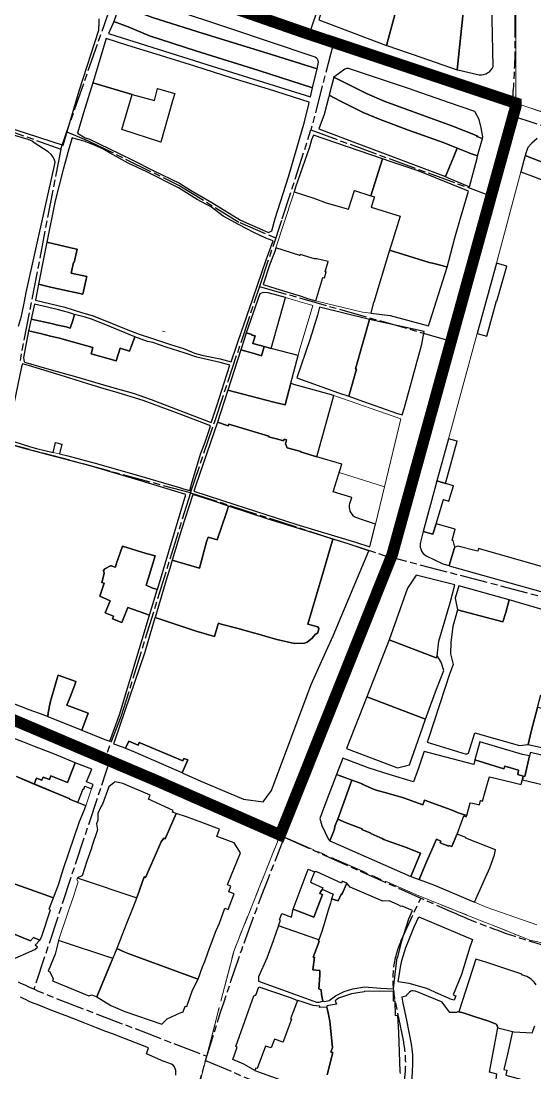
# Model space of a CAD drawing. Header units: millimetres. Extents: x 125232 to 134072, y 142885 to 152835.
# Drawn here: x 129160 to 129604, y 144537 to 145446 of the extents above; entities that cross this region are included whole.
import ezdxf

# ---------------------------------------------------------------- set-up
doc = ezdxf.new("R2010")
doc.units = ezdxf.units.MM
doc.linetypes.add('ACAD_ISO08W100', pattern=[36, 24, -3, 6, -3])
doc.linetypes.add('CENTER', pattern=[50.8, 31.75, -6.35, 6.35, -6.35])
for name, color, linetype in [('commerce', 10, 'Continuous'), ('commerce & office', 242, 'Continuous'), ('commerce and residence', 32, 'Continuous'), ('culture', 21, 'Continuous'), ('green & plaza', 80, 'Continuous'), ('industry', 35, 'Continuous'), ('research & university', 30, 'Continuous'), ('reserve', 253, 'Continuous'), ('residence', 2, 'Continuous'), ('residence-bad', 41, 'Continuous'), ('water', 4, 'Continuous'), ('welfare', 11, 'Continuous'), ('老城北中心线', 7, 'ACAD_ISO08W100')]:
    doc.layers.add(name, color=color, linetype=linetype)
for name, color, linetype, lineweight in [('government', 221, 'Continuous', 0), ('municipal utilities', 151, 'Continuous', 0), ('school', 31, 'Continuous', 0), ('super block', 6, 'CENTER', 0)]:
    doc.layers.add(name, color=color, linetype=linetype, lineweight=lineweight)

msp = doc.modelspace()

# ---------------------------------------------------------------- linework, layer by layer
at = {"layer": 'commerce'}
for points in [[(129553.66, 145327.67), (129554.21, 145329.7), (129548.94, 145331.59), (129536.56, 145336.45), (129533.52, 145329.17), (129526.28, 145311.81), (129528.81, 145310.86), (129547.26, 145303.07)], [(129579.54, 145234.59), (129570.52, 145237.17), (129553.72, 145176.41), (129562.18, 145174.07), (129570.42, 145204.48), (129570.91, 145204.34)], [(129536.53, 145083.12), (129529.14, 145085.18), (129519.06, 145048.99), (129526.33, 145046.77)], [(129533.47, 145044.6), (129519.06, 145048.99), (129517.19, 145042.27), (129507.15, 145005.28), (129515.45, 145002.75), (129518.23, 145011.87), (129524.67, 145032.72), (129529.38, 145031.27)], [(129337.05, 145020.82), (129339.05, 145027.08), (129324.49, 145031.92), (129308.08, 145037.1), (129297.95, 145006.07), (129290.32, 144980.52), (129313.9, 144973.65), (129319.89, 144996.21), (129321.22, 145000.38), (129329.12, 144997.86)], [(129410.33, 144873.06), (129421.74, 144898.68), (129429.26, 144915.19), (129460.25, 144988.53), (129444.98, 144993.59), (129436.05, 144996.44), (129429.01, 144998.61), (129420.51, 144969.03), (129414.89, 144950.45), (129407.56, 144925.25), (129416.14, 144922.78), (129417.07, 144921.32), (129416.01, 144917.56), (129413.86, 144916.15), (129411.26, 144912.9), (129407.03, 144909.7), (129404.68, 144908.67), (129395.94, 144908.46), (129380.74, 144911.99), (129370.65, 144914.73), (129364.92, 144916.45), (129360.51, 144917.64), (129346.03, 144921.58), (129332.58, 144925.25), (129330.22, 144926.01), (129330.08, 144925.51), (129326.71, 144914.46), (129311.13, 144919.21), (129275.44, 144930.86), (129275.34, 144930.52), (129266.72, 144901.06), (129240.52, 144824.12), (129239.61, 144821.7), (129246.95, 144819.21), (129250.07, 144817.93), (129252.69, 144824.05), (129260.89, 144820.54), (129261.85, 144822.78), (129299.5, 144807), (129300.39, 144809.2), (129303.73, 144807.85), (129298.94, 144796.73), (129314.98, 144789.45), (129351.86, 144774.01), (129368.82, 144771.59), (129376.15, 144781.3)], [(129261.85, 144822.78), (129260.89, 144820.54), (129252.69, 144824.05), (129250.07, 144817.93), (129258.24, 144814.56), (129298.64, 144796.87), (129298.94, 144796.73), (129303.73, 144807.85), (129300.39, 144809.2), (129299.5, 144807)], [(129646.62, 144803.06), (129599.82, 144814.27), (129599.11, 144811.23), (129599.11, 144811.23), (129594.93, 144793.39), (129593.61, 144793.7), (129592.86, 144790.6), (129641.21, 144779.13)], [(129221.96, 144786.54), (129216.34, 144788.77), (129220.76, 144799.88), (129207.98, 144804.84), (129206.42, 144805.46), (129199.74, 144788.29), (129185.35, 144793.99), (129184.13, 144790.93), (129178.85, 144793.03), (129177.74, 144790.29), (129173.13, 144792.16), (129171.07, 144787), (129201.75, 144774.19), (129201.59, 144773.81), (129208.65, 144770.95), (129213.38, 144782.91), (129213.92, 144782.69), (129214.88, 144785.09), (129220.66, 144782.79)], [(129349.16, 144727.66), (129343.82, 144736.06), (129330.55, 144740.98), (129328.82, 144741.62), (129331.13, 144748.02), (129313.57, 144754.62), (129310.42, 144755.73), (129302.65, 144758.64), (129293.66, 144761.42), (129288.02, 144748.33), (129284.28, 144739.77), (129283.09, 144740.31), (129280.68, 144737.17), (129274.62, 144723.27), (129267.2, 144706.23), (129266.14, 144706.69), (129260.25, 144690.49), (129255.7, 144678.6), (129250.92, 144666.5), (129246.86, 144656.23), (129242.34, 144644.92), (129249.43, 144641.85), (129252.29, 144640.47), (129299.18, 144623.36), (129312.72, 144618.39), (129316.57, 144629.18), (129318.46, 144633.6), (129321.16, 144641.02), (129324.33, 144649.71), (129328.23, 144660.37), (129331.14, 144666.92), (129335.74, 144679.73), (129338.76, 144678.59), (129343.84, 144692.23), (129339.27, 144693.94), (129341.08, 144698.87), (129338.12, 144699.95), (129338.41, 144700.72)], [(129412.68, 144672.08), (129394.66, 144678.88), (129407.74, 144713.39), (129413.17, 144711.25), (129409.79, 144702.45), (129410.87, 144701.7), (129420.41, 144697.37), (129419.91, 144696.27), (129419.46, 144695.28), (129418.29, 144693.88), (129417.75, 144692.48), (129420.14, 144691.57)], [(129382.05, 144664.58), (129383.85, 144669.33), (129382.89, 144669.63), (129384.87, 144675.17), (129393.44, 144672.02), (129394.66, 144678.88), (129412.68, 144672.08), (129420.14, 144691.57), (129417.75, 144692.48), (129418.29, 144693.88), (129419.46, 144695.28), (129419.91, 144696.27), (129429.41, 144691.97), (129427.87, 144687.82), (129427.52, 144686.33), (129426.98, 144683.99), (129425.14, 144678.03), (129421.84, 144666.99), (129419.48, 144659.63), (129416.96, 144652.35), (129414.46, 144653.23)], [(129531.51, 144600.74), (129520.31, 144605.77), (129510.43, 144610.23), (129495.12, 144614.56), (129485.57, 144616.06), (129487.03, 144625.16), (129487.57, 144628.71), (129488.77, 144634.46), (129492.02, 144645.81), (129493.52, 144649.09), (129499.37, 144663.66), (129503.32, 144672.4), (129549.61, 144652.63), (129547.58, 144646.05), (129540.28, 144622.54), (129533.16, 144604.82), (129535.34, 144603.99), (129533.86, 144600.36)], [(129364.97, 144620.36), (129364.78, 144616.6), (129395.84, 144605.34), (129414.91, 144598.63), (129417.32, 144598.64), (129420.3, 144599.52), (129419.27, 144605.29), (129419.11, 144609.29), (129417.04, 144610.01), (129417.92, 144621.74), (129417.97, 144626.02), (129411.89, 144626.52), (129413.16, 144637.28), (129412.14, 144637.4), (129417.28, 144650.96), (129416.57, 144651.14), (129416.96, 144652.35), (129382.05, 144664.58), (129380.14, 144658.89), (129377.46, 144651.54), (129371.97, 144636.55)]]:
    msp.add_lwpolyline(points, close=True, dxfattribs=at)
msp.add_lwpolyline([(129534.85, 145007.22), (129518.23, 145011.87), (129515.45, 145002.75), (129507.15, 145005.28), (129507.11, 145005.13), (129504.63, 144994.78, 0.311805), (129509.69, 144984.3), (129524.25, 144977.28), (129529.68, 144975.68), (129533.79, 144990.16), (129534.6, 144991.52), (129533.14, 144997.31), (129532.15, 144997.61)], format="xyb", close=True, dxfattribs=at)
msp.add_lwpolyline([(129155.7, 144793.41), (129171.07, 144787), (129173.13, 144792.16), (129177.74, 144790.29), (129178.85, 144793.03), (129184.13, 144790.93), (129185.35, 144793.99), (129199.74, 144788.29), (129206.42, 144805.46), (129195.54, 144809.82), (129187.02, 144813.25), (129171.28, 144819.56), (129161.17, 144823.5), (129152.99, 144826.55)], dxfattribs=at)
at = {"layer": 'commerce & office'}
for points in [[(129460.8, 145188.46), (129417.55, 145199.14), (129415.8, 145192.05), (129409.38, 145171.57), (129405.36, 145159.82), (129398.05, 145137.86), (129433.94, 145125.13), (129442.89, 145122.04), (129449.58, 145145.52), (129448.8, 145145.74)], [(129505.99, 145167.13), (129508.04, 145177.86), (129460.8, 145188.46), (129448.8, 145145.74), (129449.58, 145145.52), (129442.89, 145122.04), (129443.01, 145121.99), (129451.64, 145118.99), (129484.19, 145107.58), (129489.06, 145106.13), (129490.95, 145112.35)], [(129530.51, 144943.54), (129534.38, 144959.25), (129501.2, 144967.43), (129493.51, 144956.37), (129477.64, 144911.54), (129518.48, 144895.97), (129519.21, 144897.81), (129520.52, 144910.52)], [(129581.5, 144946.03), (129581.45, 144946.05), (129537.95, 144958.37), (129534.9, 144947.6), (129536.76, 144937.64), (129576.1, 144927.13), (129578.47, 144935.3)], [(129524.87, 144885.11), (129522.55, 144892.29), (129519.21, 144897.81), (129518.48, 144895.97), (129477.63, 144911.55), (129458.39, 144862.33), (129509.28, 144842.92), (129518.77, 144869.1)], [(129509.28, 144842.92), (129458.39, 144862.33), (129440.98, 144817.82), (129484.88, 144800.88), (129495.46, 144803.63), (129504.52, 144829.76)], [(129237.03, 144631.67), (129238.91, 144636.37), (129192.85, 144651.42), (129192.12, 144651.61), (129189.11, 144640.11), (129183.09, 144625.45), (129184.55, 144624.78), (129187.33, 144618.63), (129186.78, 144616.98), (129218.34, 144604.03), (129220.82, 144604.78), (129225.22, 144603.12)], [(129252.29, 144640.47), (129249.43, 144641.85), (129242.34, 144644.92), (129237.03, 144631.67), (129225.22, 144603.12), (129237.17, 144595.55), (129249.46, 144590.56), (129281.32, 144579.65), (129285.97, 144584.15), (129297.27, 144589.23), (129299.74, 144590.26), (129301.44, 144595.15), (129302.86, 144594.66), (129307.94, 144608.85), (129312.72, 144618.39), (129299.18, 144623.36)]]:
    msp.add_lwpolyline(points, close=True, dxfattribs=at)
for points in [[(129149.27, 144634.25), (129171.51, 144643.97), (129173.79, 144646.06), (129172.01, 144647.64), (129175.89, 144652.01), (129170.46, 144654.28), (129167.86, 144651.4), (129138.62, 144663.36)], [(129604.82, 144613.51), (129603.46, 144615.38), (129601.93, 144617.05), (129600.41, 144618.38), (129598.27, 144619.85), (129596.6, 144620.72), (129592.31, 144622.15), (129592.47, 144622.65), (129561.18, 144633.04), (129552.52, 144635.79), (129537.91, 144590.05), (129541.78, 144589.39), (129551.11, 144586.06), (129563.78, 144582.14), (129570.1, 144579.63), (129570.82, 144579.05), (129571.75, 144576.31), (129585.57, 144572.97), (129601.37, 144572.15), (129603.75, 144578.08)]]:
    msp.add_lwpolyline(points, dxfattribs=at)
at = {"layer": 'commerce and residence'}
for points in [[(129487.35, 145468.97), (129490.53, 145478.43), (129487.91, 145479.44), (129493.6, 145501.72), (129493.65, 145501.91), (129443.62, 145518.16), (129443.35, 145517.37), (129434.4, 145506.08), (129416.92, 145447.2), (129475.45, 145425.23)], [(129527.99, 145233.65), (129523.98, 145234.72), (129521.99, 145235.43), (129515.27, 145237.1), (129512.28, 145237.74), (129490.02, 145244.59), (129478.18, 145248.23), (129464.62, 145203.24), (129464.07, 145203.37), (129461.79, 145193.9), (129478.59, 145191.73), (129511.66, 145182.84), (129513.16, 145187.08)], [(129361.85, 145174.14), (129359.06, 145174.87), (129359.19, 145175.44), (129354.22, 145176.8), (129352.81, 145171.83), (129349.7, 145162.27), (129361.06, 145158.9), (129367.54, 145157.02), (129369.79, 145164.91), (129360.06, 145167.55)], [(129399.03, 145157.24), (129375.75, 145163.35), (129369.79, 145164.91), (129367.54, 145157.02), (129361.06, 145158.9), (129349.7, 145162.27), (129338.3, 145127.18), (129378.04, 145117.05), (129387.92, 145114.54), (129392.67, 145133.24)], [(129568.86, 144725.8), (129569.54, 144730.04), (129543.91, 144740.3), (129544.1, 144740.76), (129536.44, 144743.64), (129536.36, 144743.4), (129531.82, 144732.91), (129529.43, 144733.94), (129529.17, 144733.33), (129524.63, 144735.09), (129521.92, 144736.23), (129522.53, 144737.68), (129518.72, 144739.4), (129514.57, 144730.15), (129509.94, 144719.7), (129503.68, 144704.49), (129516.88, 144699.51), (129551.44, 144684.92), (129552.57, 144687.59), (129564.78, 144714.62)], [(129409.79, 144702.45), (129410.87, 144701.7), (129420.41, 144697.37), (129419.91, 144696.27), (129429.41, 144691.97), (129427.87, 144687.82), (129433.61, 144686.11), (129436.31, 144691.74), (129436.71, 144691.55), (129441.22, 144701.22), (129437.26, 144703.1), (129436.49, 144701.48), (129415.16, 144711.16), (129413.17, 144711.25)], [(129571.75, 144576.31), (129584.3, 144573.28), (129579.87, 144553.5), (129576.8, 144540.26), (129579.46, 144539.7), (129578.5, 144535.53), (129592.41, 144531.85), (129580.46, 144482.85), (129576.77, 144483.71), (129567.09, 144487), (129569.98, 144499.8), (129564.27, 144501.07), (129568.56, 144519.43), (129570.9, 144536.25), (129564.5, 144538.01), (129564.34, 144538.19), (129571.39, 144574.83), (129571.75, 144576.31)]]:
    msp.add_lwpolyline(points, close=True, dxfattribs=at)
at = {"layer": 'culture'}
msp.add_lwpolyline([(129429.01, 144998.61), (129414.6, 145003.06), (129373.28, 145015.71), (129339.05, 145027.08), (129337.05, 145020.82), (129329.12, 144997.86), (129321.22, 145000.38), (129319.89, 144996.21), (129313.9, 144973.65), (129290.32, 144980.52), (129288.14, 144973.21), (129285.72, 144965.2), (129275.44, 144930.86), (129311.13, 144919.21), (129326.71, 144914.46), (129330.08, 144925.51), (129330.22, 144926.01), (129332.58, 144925.25), (129346.03, 144921.58), (129360.51, 144917.64), (129364.92, 144916.45), (129370.65, 144914.73), (129380.74, 144911.99), (129395.94, 144908.46), (129404.68, 144908.67), (129407.03, 144909.7), (129411.26, 144912.9), (129413.86, 144916.15), (129416.01, 144917.56), (129417.07, 144921.32), (129416.14, 144922.78), (129407.56, 144925.25), (129414.89, 144950.45), (129420.51, 144969.03)], close=True, dxfattribs=at)
at = {"layer": 'government'}
msp.add_line((129281.79, 145178.3), (129284.14, 145177.58), dxfattribs=at)
msp.add_lwpolyline([(129411.79, 145200.56), (129408.98, 145201.25), (129396.95, 145204.91), (129388.12, 145207.28), (129375.75, 145163.35), (129399.03, 145157.24), (129399.99, 145160.88)], close=True, dxfattribs=at)
msp.add_lwpolyline([(129473.67, 145043.86), (129434.53, 145056.14), (129429.5, 145039.57), (129445.38, 145034.6), (129443.81, 145029.33, 0.29858), (129448, 145017.69), (129455.48, 145014.93), (129465.81, 145011.47)], format="xyb", close=True, dxfattribs=at)
msp.add_lwpolyline([(129641.21, 144779.13), (129592.86, 144790.6), (129591.89, 144786.57), (129583.75, 144788.66), (129564.32, 144793.35), (129562.51, 144786.68), (129558.27, 144772.3), (129556.7, 144772.7), (129555.78, 144769.02), (129550.12, 144770.44), (129547.86, 144770.8), (129544.81, 144759.77), (129544.39, 144758.62), (129542.26, 144759.41), (129536.44, 144743.64), (129544.1, 144740.76), (129543.91, 144740.3), (129569.54, 144730.04), (129568.86, 144725.8), (129564.78, 144714.62), (129552.57, 144687.59), (129551.44, 144684.92), (129561.58, 144680.63), (129605.31, 144665.4)], dxfattribs=at)
at = {"layer": 'green & plaza'}
for points in [[(129566.24, 145475.44), (129544.09, 145475.68), (129536.64, 145404.18), (129537.1, 145404.02), (129555.5, 145399.76, 0.333808), (129567.73, 145407.03)], [(129340.04, 145439.7), (129288.8, 145456.86), (129280.81, 145459.5), (129261.6, 145465.9), (129255.4, 145466.01), (129251.55, 145464.38), (129245.24, 145461.08), (129244.69, 145459.56), (129255.33, 145455.82), (129273.34, 145449.4), (129316.92, 145435.54), (129372.32, 145418.42), (129415.45, 145405), (129416.83, 145410.85, 0.187528), (129413.89, 145414.94), (129410.3, 145416.17)]]:
    msp.add_lwpolyline(points, format="xyb", close=True, dxfattribs=at)
for points in [[(129310.83, 145420.64), (129270.81, 145433.48), (129252.11, 145441.14), (129239.79, 145445.98), (129239.01, 145443.81), (129235.25, 145435.61), (129236.11, 145435.15), (129320.22, 145408.82), (129409.74, 145380.73), (129411.59, 145388.58), (129365.19, 145403.55)], [(129494.44, 145387.9), (129461.58, 145398.92), (129442.66, 145405.12), (129440.86, 145405.2), (129439.35, 145404.59), (129433.84, 145400.58), (129429.98, 145397.79), (129437.49, 145394.11), (129458.76, 145383.24), (129473.43, 145377.08), (129493.75, 145369.51), (129531.78, 145355.58), (129553.65, 145347.09), (129553.59, 145346.43), (129558.27, 145344.68), (129558.66, 145346.12), (129557.16, 145354.11), (129555.46, 145361.28), (129551.9, 145368.22), (129529.75, 145375.67)], [(129445.52, 144790.37), (129432.23, 144795.19), (129421.84, 144768.13), (129417.78, 144757.18), (129419.65, 144751.19), (129425.25, 144739.12), (129426.58, 144738.02), (129429, 144744.19), (129430.53, 144747.91), (129430.88, 144750.65), (129433.34, 144756.75)]]:
    msp.add_lwpolyline(points, close=True, dxfattribs=at)
msp.add_lwpolyline([(129605.75, 145344.88), (129600.99, 145340.65), (129597.66, 145337.02), (129595.9, 145332.17), (129595.33, 145330.04), (129630.65, 145316.19)], dxfattribs=at)
at = {"layer": 'industry'}
for points in [[(129208.12, 145249.01), (129207.67, 145249.11), (129181.86, 145255.07), (129179.24, 145242.17), (129174.74, 145218.81), (129185.17, 145216.41), (129213.13, 145210.29), (129216.03, 145223.3), (129216.5, 145225.5), (129203.01, 145228.46), (129205.01, 145237.75), (129205.5, 145237.63)], [(129231.51, 145184.39), (129220.58, 145188.64), (129215.03, 145190.46), (129205.99, 145192.82), (129204.39, 145187.42), (129202.08, 145180.81), (129198.65, 145181.97), (129189.98, 145183.83), (129187.12, 145184.67), (129168.53, 145188.65), (129166.26, 145178.5), (129176.41, 145176.17), (129185.02, 145173.96), (129193, 145172.36), (129204.23, 145169.1), (129221.75, 145164.17), (129220.2, 145158.81), (129241.8, 145152.58), (129245.42, 145163.73), (129253.49, 145160.87), (129258.09, 145173.38)], [(129269.83, 144965.15), (129275.58, 144984.03), (129267.68, 144986.17), (129247.44, 144992.44), (129241.86, 144976.93), (129241.25, 144974.52), (129240.27, 144974.75), (129237.69, 144975.41), (129236.9, 144975.52), (129232.17, 144973), (129230.97, 144971.43), (129231.58, 144969.04), (129229.53, 144961.23), (129231.41, 144960.65), (129227.71, 144949.4), (129236.64, 144945.38), (129232.32, 144934.8), (129239.46, 144931.99), (129238.61, 144929.86), (129246.89, 144926.57), (129251.96, 144939.4), (129270.77, 144932.88), (129277.39, 144954.71), (129277.5, 144955.09), (129272.64, 144956.46), (129267.86, 144958.77)]]:
    msp.add_lwpolyline(points, close=True, dxfattribs=at)
at = {"layer": 'municipal utilities'}
for points in [[(129194.88, 145080.76), (129189.33, 145082), (129187.44, 145073.54), (129192.92, 145072.25)], [(129220.66, 144782.79), (129214.88, 144785.09), (129213.92, 144782.69), (129213.38, 144782.91), (129208.65, 144770.95), (129209.22, 144770.73), (129215.6, 144768.23)]]:
    msp.add_lwpolyline(points, close=True, dxfattribs=at)
at = {"layer": 'research & university'}
for points in [[(129477.63, 144795.21), (129459.63, 144801.1), (129437.7, 144809.43), (129432.23, 144795.19), (129454.31, 144787.19), (129454.29, 144786.93), (129464.33, 144782.59), (129466.65, 144781.72), (129477.31, 144778.92), (129490.06, 144774.95), (129506.8, 144768.95), (129508.34, 144773.1), (129531.18, 144764.57), (129538.34, 144761.92), (129544.81, 144759.77), (129547.86, 144770.8), (129550.12, 144770.44), (129555.78, 144769.02), (129556.7, 144772.7), (129558.27, 144772.3), (129562.51, 144786.68), (129564.32, 144793.35), (129583.75, 144788.66), (129591.89, 144786.57), (129593.61, 144793.7), (129588.83, 144795.22), (129589.48, 144798.91), (129577.56, 144802.42), (129576.87, 144800.26), (129551.91, 144807.83), (129551.13, 144804.9), (129550.87, 144803.9), (129507.86, 144815.16), (129507.29, 144813.55), (129503.21, 144800.58), (129498.72, 144788.91)], [(129361.65, 144539.56), (129352.28, 144545.03), (129342.67, 144548.87), (129346.52, 144559.67), (129345.2, 144560.14), (129360.73, 144603.9), (129361.28, 144604.43), (129361.87, 144604.61), (129362.48, 144604.53), (129365.06, 144611.9), (129392.94, 144602.3), (129398.48, 144600.01), (129392.55, 144584.04), (129393.44, 144583.71), (129386.59, 144565.16), (129386.09, 144563.83), (129378.76, 144566.64), (129375.83, 144558.99), (129370.8, 144560.53), (129363.6, 144541.12), (129362.42, 144541.54)]]:
    msp.add_lwpolyline(points, close=True, dxfattribs=at)
msp.add_lwpolyline([(129424.07, 144535.82), (129428.98, 144555.04), (129427.48, 144555.42), (129428.65, 144559.46), (129426.34, 144582.18), (129425.07, 144589.44), (129423.97, 144594.28), (129417.58, 144593.8), (129417.98, 144595.15), (129411.99, 144595.69), (129401.62, 144599.16), (129398.48, 144600.01), (129392.55, 144584.04), (129393.44, 144583.71), (129386.59, 144565.16), (129386.09, 144563.83), (129378.76, 144566.64), (129375.83, 144558.99), (129370.8, 144560.53), (129363.6, 144541.12), (129362.42, 144541.54), (129361.65, 144539.56), (129364.89, 144538.34), (129383.42, 144531.79)], dxfattribs=at)
at = {"layer": 'reserve'}
msp.add_lwpolyline([(129566.15, 145542.84), (129544.78, 145543.06), (129544.81, 145523.08), (129544.31, 145518.35), (129497.3, 145528.95), (129494.83, 145517.61), (129497.5, 145516.98), (129493.6, 145501.72), (129487.91, 145479.44), (129490.53, 145478.43), (129487.35, 145468.97), (129475.45, 145425.23), (129475.87, 145425.08), (129494.06, 145418.69), (129498.62, 145417.26), (129536.64, 145404.18), (129544.09, 145475.68), (129566.24, 145475.44), (129566.23, 145475.69)], close=True, dxfattribs=at)
msp.add_lwpolyline([(129436.73, 145063.38), (129415.35, 145069.62), (129401.23, 145073.89), (129401.31, 145074.18), (129389.71, 145077.51), (129388.18, 145080.97), (129389.12, 145084.38), (129386.96, 145084.97), (129386.56, 145083.55), (129381.44, 145084.92), (129373.59, 145086.93), (129373.73, 145087.47), (129339.13, 145098.05), (129338.67, 145096.59), (129329.31, 145099.53), (129310.84, 145045.32), (129309.04, 145039.96), (129344.5, 145028.53), (129398.02, 145011.3), (129448.57, 144995.86), (129461.07, 144991.93), (129465.81, 145011.47), (129455.48, 145014.93), (129448, 145017.69, -0.29858), (129443.81, 145029.33), (129445.38, 145034.6), (129429.5, 145039.57)], format="xyb", close=True, dxfattribs=at)
for points in [[(129282.98, 144547.31), (129268, 144554.03), (129269.93, 144559.12), (129238.76, 144571.13), (129233.01, 144573.32), (129224.75, 144576.47), (129214.69, 144580.4), (129203.82, 144584.65), (129198.75, 144586.63), (129194.74, 144588.19), (129184.85, 144592.02), (129176.46, 144595.24), (129172.73, 144596.67), (129170.14, 144597.66), (129166.58, 144599.03), (129163.64, 144600.77), (129161.54, 144601.77), (129159.11, 144602.87)], [(129293.52, 144535.53), (129293.33, 144539.53), (129292.35, 144542.6), (129291.03, 144543.97), (129289.57, 144545.07), (129286.54, 144546.18), (129283.36, 144547.17), (129282.98, 144547.31)]]:
    msp.add_lwpolyline(points, dxfattribs=at)
at = {"layer": 'residence'}
for points in [[(129029.01, 145481.93), (129011.39, 145428), (129012.01, 145417.96), (129057.45, 145396.21), (129060.63, 145387.92), (129060.76, 145382.9), (129195.97, 145339.04), (129209.97, 145385.94), (129226.92, 145438.5), (129227.32, 145444.97), (129227.3, 145448.1)], [(129157.59, 145182.6), (129160.02, 145191.38), (129163.01, 145205.36), (129164.23, 145211.67), (129188.69, 145321.38), (129189.03, 145324.2), (129188.29, 145326.97), (129187.45, 145328.6), (129185.64, 145331.07), (129182.98, 145333.3), (129171.05, 145341.01), (129169.37, 145342.31), (129165.78, 145343.76), (129137.46, 145352.12)], [(129624.51, 144933.41), (129581.5, 144946.03), (129578.47, 144935.3), (129576.1, 144927.13), (129536.76, 144937.64), (129532.67, 144923.17), (129530.93, 144909.58), (129530.72, 144899.58), (129533.14, 144890.41), (129529.94, 144881.81), (129526.02, 144870.43), (129511.54, 144825.53), (129510.72, 144823.23), (129544.31, 144812.86), (129546.44, 144813.77), (129551.89, 144831.38), (129590.39, 144820.36), (129597.86, 144821.18), (129600.57, 144832.52), (129608.76, 144864.16)], [(129143.44, 144704.64), (129179.54, 144691.69), (129186.97, 144688.9), (129187.63, 144688.68), (129192.25, 144700.89), (129193.74, 144705.65), (129196.46, 144714.05), (129210.14, 144754.62), (129214.01, 144763.6), (129215.6, 144768.23), (129209.22, 144770.73), (129201.59, 144773.81), (129201.75, 144774.19), (129155.7, 144793.41)], [(129138.62, 144663.36), (129167.86, 144651.4), (129170.46, 144654.28), (129175.89, 144652.01), (129177.21, 144654.56), (129179.98, 144662.47), (129182.93, 144671.33), (129185.23, 144678.26), (129183.85, 144678.79), (129185.08, 144681.92), (129187.63, 144688.68), (129186.97, 144688.9), (129179.54, 144691.69), (129143.44, 144704.64)], [(129570.9, 144536.25), (129564.31, 144538.06), (129571.39, 144574.83), (129571.75, 144576.31), (129570.82, 144579.05), (129570.1, 144579.63), (129563.78, 144582.14), (129551.11, 144586.06), (129541.78, 144589.39), (129537.91, 144590.05), (129537.12, 144590.08), (129536.41, 144589.98), (129535.84, 144589.69), (129530.15, 144589.73), (129526.69, 144594.31), (129523.54, 144598.56), (129522.97, 144598.96), (129506.95, 144605.4), (129500.49, 144607.96), (129500, 144608.02), (129498.24, 144608.25), (129497.22, 144608.21), (129496.41, 144607.95), (129495.24, 144607.11), (129493.97, 144605.81), (129492.85, 144604.67), (129492.03, 144603.63), (129488.63, 144602.95), (129489.54, 144597.78), (129492.65, 144582.84), (129494.66, 144572.69), (129495.84, 144566.8), (129497.18, 144560.38), (129497.46, 144558.22), (129497.88, 144552.98), (129497.93, 144544.95), (129497.73, 144538.55), (129497.09, 144527.97)]]:
    msp.add_lwpolyline(points, dxfattribs=at)
for points in [[(129404.52, 145359.12), (129408.4, 145374.54), (129408.76, 145376.19), (129373.4, 145387.27), (129342.2, 145396.99), (129309.77, 145407.13), (129276.33, 145417.68), (129251.93, 145425.25), (129233.17, 145431.08), (129221.67, 145392.98), (129255.64, 145382.72), (129274.93, 145377.69), (129277.6, 145387.91), (129291.43, 145384), (129292.53, 145383.73), (129290.43, 145377.24), (129280.45, 145341.63), (129246.88, 145352.64), (129255.64, 145382.72), (129221.67, 145392.98), (129213.77, 145366.8), (129208.42, 145349.46), (129214.94, 145345.27), (129218.17, 145344.36), (129244.96, 145331.4), (129256.7, 145325.69), (129273.78, 145317.21), (129296.69, 145306.14), (129306.11, 145300.02), (129324.43, 145289.56), (129349.27, 145274.12), (129363.83, 145267.73), (129373.57, 145263.51), (129376.25, 145264.84), (129379.33, 145275.7), (129390.87, 145311.57)], [(129469.94, 145361.26), (129455.31, 145367.17), (129435.76, 145377.05), (129425.83, 145382.07), (129425.22, 145379.77), (129421.62, 145365.59), (129416.94, 145353.17), (129451.13, 145340.21), (129526.28, 145311.81), (129533.52, 145329.17), (129536.56, 145336.45), (129525.29, 145340.88), (129494.56, 145352.06)], [(129472.01, 145327.1), (129412.32, 145347.5), (129410.78, 145343.51), (129408.8, 145337.3), (129396.86, 145302.67), (129395.56, 145298.66), (129412.6, 145293.08), (129423.2, 145289.16), (129442.59, 145283.57), (129447.79, 145299.86), (129461.78, 145295.3)], [(129388.12, 145207.28), (129373.24, 145211.27), (129368.85, 145211.59), (129365.94, 145210.64), (129354.22, 145176.8), (129359.19, 145175.44), (129359.06, 145174.87), (129361.85, 145174.14), (129360.06, 145167.55), (129369.79, 145164.91), (129375.75, 145163.35)], [(129429.85, 145122.76), (129408.02, 145128.79), (129395.25, 145132.35), (129392.67, 145133.24), (129387.92, 145114.54), (129378.04, 145117.05), (129338.3, 145127.18), (129329.32, 145099.53), (129338.67, 145096.59), (129339.13, 145098.05), (129373.73, 145087.47), (129373.59, 145086.93), (129381.44, 145084.92), (129386.56, 145083.55), (129386.96, 145084.97), (129389.12, 145084.38), (129388.18, 145080.97), (129389.71, 145077.51), (129401.31, 145074.18), (129401.23, 145073.89), (129415.35, 145069.62)], [(129554.95, 144990.54), (129554.33, 144988.16), (129551.71, 144988.7), (129538.37, 144992.35), (129537.38, 144992.58), (129536.24, 144992.24), (129534.6, 144991.52), (129533.79, 144990.16), (129529.68, 144975.68), (129529.7, 144975.67), (129618.01, 144950.79), (129618.8, 144953.94), (129622.46, 144971.31)], [(129659.7, 144840.99), (129656.32, 144841.78), (129649.23, 144843.6), (129605.88, 144853.02), (129600.57, 144832.52), (129597.86, 144821.18), (129620.81, 144815.9), (129652.12, 144808.7)], [(129599.11, 144811.23), (129593.07, 144812.64), (129556.09, 144823.46), (129551.91, 144807.83), (129576.87, 144800.26), (129577.56, 144802.42), (129589.48, 144798.91), (129588.83, 144795.22), (129593.61, 144793.7), (129594.93, 144793.39)], [(129280.68, 144737.17), (129283.09, 144740.31), (129284.28, 144739.77), (129288.02, 144748.33), (129293.66, 144761.42), (129290.43, 144762.8), (129291.05, 144764.22), (129269.68, 144773.87), (129271.25, 144777.36), (129247.71, 144787.57), (129246.46, 144787.83), (129240.78, 144788.84), (129239.75, 144787.92), (129237.35, 144786), (129235.64, 144784.65), (129230, 144769.74), (129228.7, 144767.2), (129226.05, 144761.53), (129225.99, 144755.65), (129224.92, 144752.52), (129225.75, 144747.54), (129221.09, 144733.75), (129220.18, 144730.61), (129216.5, 144720.24), (129212.39, 144707.59), (129212.1, 144707.66), (129208.39, 144705.99), (129210.87, 144705.15), (129259.58, 144688.73), (129260.25, 144690.49), (129266.14, 144706.69), (129267.2, 144706.23), (129274.62, 144723.27)]]:
    msp.add_lwpolyline(points, close=True, dxfattribs=at)
at = {"layer": 'residence-bad'}
for points in [[(129377.45, 145256.3), (129371.05, 145258.59), (129360.9, 145263.63), (129348.21, 145270.09), (129334.38, 145277.77), (129324.14, 145285.33), (129311.85, 145292.05), (129295.6, 145302.18), (129268.28, 145315.82), (129252.16, 145323.36), (129236.79, 145332.18), (129230.21, 145335.92), (129221.66, 145339.62), (129214.25, 145342.56), (129207.52, 145344.31), (129203.73, 145345.34), (129201.09, 145335.82), (129198.06, 145325.15), (129196.05, 145317.88), (129189.16, 145291.03), (129181.86, 145255.07), (129207.67, 145249.11), (129208.12, 145249.01), (129205.5, 145237.63), (129205.01, 145237.75), (129203.01, 145228.46), (129216.5, 145225.5), (129216.03, 145223.3), (129213.13, 145210.29), (129185.17, 145216.41), (129174.74, 145218.81), (129172.12, 145205.2), (129197.38, 145198.99), (129211.89, 145194.46), (129221.05, 145191.72), (129233.41, 145186.89), (129251.82, 145179.5), (129261.64, 145175.69), (129272.31, 145172.1), (129288.82, 145166.77), (129299.92, 145163.2), (129306.83, 145160.31), (129309.66, 145159.32), (129315.76, 145157.6), (129331.77, 145154.36), (129341.19, 145151.73), (129350.65, 145179.64), (129352.07, 145183.73), (129360.13, 145207), (129371.53, 145240.02)], [(129546.3, 145299.38), (129502.94, 145316.78), (129479.52, 145324.53), (129472.01, 145327.1), (129461.78, 145295.3), (129465, 145294.25), (129462.26, 145285.51), (129480.62, 145279.73), (129487.36, 145277.61), (129479.49, 145252.54), (129478.18, 145248.23), (129490.02, 145244.59), (129512.28, 145237.74), (129515.27, 145237.1), (129521.99, 145235.43), (129523.98, 145234.72), (129527.99, 145233.65), (129529.4, 145238.93), (129534.63, 145259.03), (129539.37, 145275.85)], [(129423.27, 145229.43), (129422.41, 145229.66), (129425.06, 145238.43), (129415.17, 145240.84), (129413.15, 145240.75), (129400.89, 145244.45), (129400.54, 145243.55), (129379.96, 145250.3), (129378.97, 145247.22), (129374.69, 145236.07), (129368.9, 145218.55), (129379.78, 145215.05), (129401.76, 145208.64), (129408.11, 145206.2), (129414.48, 145204.43), (129420.38, 145224.57), (129421.83, 145224.24)], [(129205.99, 145192.82), (129200.62, 145194.48), (129191.93, 145196.74), (129182.55, 145199.09), (129171.4, 145201.51), (129168.53, 145188.65), (129187.12, 145184.67), (129189.98, 145183.83), (129198.65, 145181.97), (129202.08, 145180.81), (129204.39, 145187.42)], [(129340.21, 145148.83), (129331.63, 145151.29), (129311.62, 145155.96), (129301.41, 145159.38), (129285.06, 145164.56), (129273.41, 145168.36), (129268.81, 145169.43), (129258.09, 145173.38), (129253.49, 145160.87), (129245.42, 145163.73), (129241.8, 145152.58), (129220.2, 145158.81), (129221.75, 145164.17), (129204.23, 145169.1), (129193, 145172.36), (129185.02, 145173.96), (129176.41, 145176.17), (129166.26, 145178.5), (129164.54, 145170.84), (129161.74, 145155.52), (129162.26, 145151.82), (129163.77, 145151.2), (129185.63, 145145), (129207.69, 145138.69), (129235.79, 145130.55), (129256.54, 145124.7), (129272.23, 145119.19), (129321.65, 145100.18), (129323.99, 145099.35), (129324.5, 145100.78), (129329, 145114.69), (129335.08, 145133.7)], [(129323.47, 145096.07), (129321.79, 145096.93), (129296.26, 145106.91), (129280.76, 145112.62), (129265.29, 145118.3), (129240.61, 145126.01), (129231.61, 145128.56), (129217.43, 145132.88), (129200.93, 145137.96), (129179.26, 145144.71), (129166.1, 145148.66), (129160.91, 145150.13), (129160.17, 145147.59), (129147.25, 145084.93), (129167.78, 145078.4), (129173.04, 145076.92), (129187.44, 145073.54), (129189.33, 145082), (129194.88, 145080.76), (129192.92, 145072.25), (129199.99, 145070.59), (129223.63, 145064.14), (129257.22, 145054.71), (129296.58, 145043.15), (129300.16, 145042.01), (129305.4, 145040.55), (129307.58, 145048.06), (129314.98, 145072.75), (129318.76, 145082.49)], [(129202.31, 144863.03), (129206.13, 144872.72), (129206.92, 144875.58), (129191.82, 144881.14), (129190.41, 144876.35), (129184.81, 144857.31), (129183.23, 144848.62), (129182.95, 144845.28), (129212.13, 144833.56), (129217.55, 144848.21), (129199.26, 144855.14)], [(129471.79, 144739.98), (129469.81, 144740.94), (129461.77, 144744.19), (129461.93, 144744.61), (129454.19, 144747.81), (129454.38, 144748.28), (129440.58, 144753.57), (129433.34, 144756.75), (129430.88, 144750.65), (129430.53, 144747.91), (129429, 144744.19), (129426.58, 144738.02), (129496.5, 144707.2), (129504.95, 144727.37), (129492.4, 144732.13), (129486.21, 144734.57), (129478.73, 144737.03), (129473.21, 144739.1)], [(129487.99, 144649.09), (129488.4, 144650.73), (129494.82, 144670.49), (129498.02, 144677.78), (129488.97, 144681.39), (129488.05, 144681.29), (129484.92, 144682.81), (129477.77, 144685.96), (129472.17, 144685.92), (129443.95, 144698.01), (129441.22, 144701.22), (129436.71, 144691.55), (129436.31, 144691.74), (129433.61, 144686.11), (129427.87, 144687.82), (129427.52, 144686.33), (129426.98, 144683.99), (129425.14, 144678.03), (129421.84, 144666.99), (129419.48, 144659.63), (129416.96, 144652.35), (129416.57, 144651.14), (129417.28, 144650.96), (129412.14, 144637.4), (129413.16, 144637.28), (129411.89, 144626.52), (129417.97, 144626.02), (129417.92, 144621.74), (129417.04, 144610.01), (129419.11, 144609.29), (129419.27, 144605.29), (129420.3, 144599.52), (129421.86, 144599.02), (129425.86, 144600.08), (129431.31, 144604), (129438.83, 144607.7), (129446.32, 144609.94), (129456.5, 144611.85), (129470.5, 144610.69), (129481.49, 144609.96), (129482.8, 144622.81), (129484.66, 144637), (129485.13, 144637.55)]]:
    msp.add_lwpolyline(points, close=True, dxfattribs=at)
for points in [[(129148.1, 144858.62), (129166.32, 144851.53), (129179.28, 144846.75), (129182.95, 144845.28), (129183.23, 144848.62), (129184.81, 144857.31), (129190.41, 144876.35), (129191.82, 144881.14), (129206.92, 144875.58), (129206.13, 144872.72), (129202.31, 144863.03), (129199.26, 144855.14), (129217.55, 144848.21), (129212.13, 144833.56), (129232, 144825.4), (129236.28, 144823.93), (129244.67, 144846.72), (129270.77, 144932.88), (129251.96, 144939.4), (129246.89, 144926.57), (129238.61, 144929.86), (129239.46, 144931.99), (129232.32, 144934.8), (129236.64, 144945.38), (129227.71, 144949.4), (129231.41, 144960.65), (129229.53, 144961.23), (129231.58, 144969.04), (129230.97, 144971.43), (129232.17, 144973), (129236.9, 144975.52), (129237.69, 144975.41), (129240.27, 144974.75), (129241.25, 144974.52), (129241.86, 144976.93), (129247.44, 144992.44), (129267.68, 144986.17), (129275.58, 144984.03), (129269.83, 144965.15), (129267.86, 144958.77), (129272.64, 144956.46), (129277.5, 144955.09), (129302.08, 145037.23), (129292.54, 145039.97), (129263.1, 145048.95), (129219.38, 145061.79), (129203.03, 145066.21), (129189.85, 145069.61), (129163.62, 145076.57), (129155.06, 145078.91)], [(129487.42, 144536.77), (129487.36, 144538.71), (129486.1, 144572.43), (129485.15, 144586.88), (129483.29, 144586.75), (129482.81, 144599.46), (129481.59, 144599.47), (129481.41, 144607.81), (129469.34, 144607.96), (129456.18, 144607.81), (129456.2, 144607.36), (129445.18, 144605.69), (129433.84, 144602.12), (129431.2, 144599.79), (129432.12, 144596.84), (129423.76, 144595.49), (129423.97, 144594.28), (129425.07, 144589.44), (129426.34, 144582.18), (129428.65, 144559.46), (129427.48, 144555.42), (129428.98, 144555.04), (129424.07, 144535.82)]]:
    msp.add_lwpolyline(points, dxfattribs=at)
at = {"layer": 'school'}
for points in [[(129255.64, 145382.72), (129274.93, 145377.69), (129277.6, 145387.91), (129291.43, 145384), (129292.53, 145383.73), (129290.43, 145377.24), (129280.45, 145341.63), (129246.88, 145352.64)], [(129487.36, 145277.61), (129480.62, 145279.73), (129462.26, 145285.51), (129465, 145294.25), (129447.79, 145299.86), (129442.59, 145283.57), (129423.2, 145289.16), (129412.6, 145293.08), (129395.56, 145298.66), (129394.38, 145295.03), (129379.96, 145250.3), (129400.54, 145243.55), (129400.89, 145244.45), (129413.15, 145240.75), (129415.17, 145240.84), (129425.06, 145238.43), (129422.41, 145229.66), (129423.27, 145229.43), (129421.83, 145224.24), (129420.38, 145224.57), (129414.48, 145204.43), (129415.15, 145204.24), (129454.74, 145194.81), (129461.79, 145193.9), (129464.07, 145203.37), (129464.62, 145203.24), (129479.49, 145252.54)], [(129487.88, 145102.45), (129429.85, 145122.76), (129415.35, 145069.62), (129436.73, 145063.38), (129434.53, 145056.14), (129473.67, 145043.86)], [(129246.86, 144656.23), (129250.92, 144666.5), (129255.7, 144678.6), (129259.58, 144688.73), (129210.87, 144705.15), (129208.39, 144705.99), (129208.01, 144704.66), (129209.11, 144702.44), (129207.94, 144698.91), (129204.6, 144688.84), (129201.32, 144679.2), (129192.17, 144651.79), (129192.12, 144651.61), (129192.85, 144651.42), (129238.91, 144636.37), (129242.34, 144644.92)]]:
    msp.add_lwpolyline(points, close=True, dxfattribs=at)
msp.add_lwpolyline([(129603.9, 145311.25), (129591.6, 145316.1), (129570.52, 145237.17), (129579.54, 145234.59), (129570.91, 145204.34), (129570.42, 145204.48), (129562.18, 145174.07), (129553.72, 145176.41), (129553.7, 145176.36), (129529.14, 145085.18), (129536.53, 145083.12), (129526.33, 145046.77), (129533.47, 145044.6), (129529.38, 145031.27), (129524.67, 145032.72), (129518.23, 145011.87), (129534.85, 145007.22), (129532.25, 144997.97), (129532.31, 144997.56), (129533.14, 144997.31), (129534.6, 144991.52), (129536.24, 144992.24), (129537.38, 144992.58), (129538.37, 144992.35), (129551.71, 144988.7), (129554.33, 144988.16), (129554.95, 144990.54), (129622.46, 144971.31)], dxfattribs=at)
at = {"layer": 'super block'}
msp.add_lwpolyline([(129160.54, 145521.06), (129406.33, 145435.58), (129587.15, 145375.33), (129587.02, 146302.6)], dxfattribs=at)
for points in [[(129835.98, 145655.45), (129852.9, 145778.6), (129854.72, 145831.78), (129882.4, 146068.44), (129896.86, 146192.05), (129900.6, 146225.37), (129587.02, 146302.6), (129587.15, 145375.33), (129756.45, 145318.92), (129792.87, 145310.24), (129801.34, 145410.39)], [(129783.8, 145253.95), (129790.69, 145284.51), (129792.87, 145310.24), (129756.45, 145318.92), (129587.87, 145375.09), (129480.38, 144985.24), (129383.56, 144742.95), (129503.47, 144690.3), (129599.28, 144652.15), (129641.81, 144643.03), (129643.86, 144651.77), (129709.41, 144911.13), (129736.23, 145045.68)], [(129319.71, 144550.3), (129343.7, 144643.18), (129383.56, 144742.95), (129276.84, 144789.81), (128933.26, 144935.93), (128901.64, 144952.89), (128885.76, 144923.98), (128829.89, 144826.66), (128784.77, 144728.67), (128758.38, 144617.8), (128751.5, 144588.88), (128719.21, 144425.44), (128711.45, 144360.11), (128705.96, 144240.45), (128706.26, 144144.98), (128769.6, 144145.26), (128897.47, 144145.26), (129048.59, 144180.64), (129234.77, 144221.34), (129244.54, 144259.18)], [(129576.81, 144350.54), (129596.72, 144450.7), (129641.81, 144643.03), (129599.28, 144652.15), (129503.47, 144690.3), (129383.56, 144742.95), (129343.7, 144643.18), (129319.71, 144550.3), (129244.54, 144259.18), (129527.4, 144140.6), (129556.92, 144254.25), (129571.62, 144324.43)]]:
    msp.add_lwpolyline(points, close=True, dxfattribs=at)
at = {"layer": 'super block', "const_width": 10}
msp.add_lwpolyline([(129587.15, 145372.48), (129587.15, 145375.33), (129406.33, 145435.58), (129160.54, 145521.06), (129042.31, 145582.59), (128996.99, 145443.54), (128970.41, 145347.98), (128969.46, 145326.73), (128976.99, 145301.58), (129000.26, 145262.54), (129005.48, 145238.55), (128997.89, 145202.97), (128917.47, 144981.69), (128901.64, 144952.89), (128933.26, 144935.93), (129276.84, 144789.81), (129383.56, 144742.95), (129480.38, 144985.24)], close=True, dxfattribs=at)
at = {"layer": 'water'}
for points in [[(129273.34, 145449.4), (129255.33, 145455.82), (129244.69, 145459.56), (129239.79, 145445.98), (129252.11, 145441.14), (129270.81, 145433.48), (129310.83, 145420.64), (129365.19, 145403.55), (129411.59, 145388.58), (129415.45, 145405), (129372.32, 145418.42), (129316.92, 145435.54)], [(129493.75, 145369.51), (129473.43, 145377.08), (129458.76, 145383.24), (129437.49, 145394.11), (129429.98, 145397.79), (129425.83, 145382.07), (129435.76, 145377.05), (129455.31, 145367.17), (129469.94, 145361.26), (129494.56, 145352.06), (129525.29, 145340.88), (129548.94, 145331.59), (129554.21, 145329.7), (129558.27, 145344.68), (129553.59, 145346.43), (129553.65, 145347.09), (129531.78, 145355.58)], [(129595.33, 145330.04), (129591.6, 145316.1), (129603.9, 145311.25), (129620.74, 145304.83), (129641.32, 145297.12), (129652.36, 145292.95), (129669.72, 145287.78), (129685.1, 145283.36), (129704.33, 145277.85), (129721.59, 145272.91), (129740.98, 145267.92), (129759.96, 145263.19), (129764.56, 145261.97), (129767.76, 145275.52), (129765.24, 145275.91), (129736.64, 145283.32), (129710.52, 145290.13), (129689.26, 145295.93), (129656.8, 145306.25), (129630.65, 145316.19)]]:
    msp.add_lwpolyline(points, close=True, dxfattribs=at)
at = {"layer": 'welfare'}
msp.add_lwpolyline([(129490.06, 144774.95), (129477.31, 144778.92), (129466.65, 144781.72), (129464.33, 144782.59), (129454.29, 144786.93), (129454.31, 144787.19), (129445.52, 144790.37), (129433.34, 144756.75), (129440.58, 144753.57), (129454.38, 144748.28), (129454.19, 144747.81), (129461.93, 144744.61), (129461.77, 144744.19), (129469.81, 144740.94), (129471.79, 144739.98), (129473.21, 144739.1), (129478.73, 144737.03), (129486.21, 144734.57), (129492.4, 144732.13), (129504.95, 144727.37), (129496.5, 144707.2), (129503.68, 144704.49), (129509.94, 144719.7), (129514.57, 144730.15), (129518.72, 144739.4), (129522.53, 144737.68), (129521.92, 144736.23), (129524.63, 144735.09), (129529.17, 144733.33), (129529.43, 144733.94), (129531.82, 144732.91), (129536.36, 144743.4), (129536.44, 144743.64), (129542.26, 144759.41), (129544.39, 144758.62), (129544.81, 144759.77), (129538.34, 144761.92), (129531.18, 144764.57), (129508.34, 144773.1), (129506.8, 144768.95)], close=True, dxfattribs=at)
at = {"layer": '老城北中心线', "linetype": 'ACAD_ISO08W100', "lineweight": 25}
for p, q in [((129586.71, 146715.93), (129586.26, 145412.23)), ((129193.94, 145335.53), (129246.92, 145486.61)), ((129583.72, 145373.35), (129246.92, 145486.61)), ((129429, 145425), (129410.16, 145352.11)), ((129582.47, 145364.79), (129748.44, 145311.44)), ((129139.3, 145355.24), (129193.94, 145335.53)), ((129410.16, 145352.11), (129565.39, 145295.25)), ((129193.94, 145335.53), (129158.8, 145153.02)), ((129575.89, 145334.14), (129512.25, 145098.42)), ((129365.66, 145216.97), (129531.48, 145169.72)), ((129876, 144879), (129477.43, 144983.31)), ((129451.08, 144909.62), (129387.59, 144742.46)), ((129096.02, 144864.05), (129232.4, 144810.36)), ((129236.71, 144808.65), (129170.79, 144609.83)), ((129387.57, 144742.41), (129273.21, 144793.28)), ((129387.57, 144742.41), (129273.21, 144793.28)), ((129387.57, 144742.41), (129273.21, 144793.28)), ((129387.59, 144742.46), (129373.14, 144705.51)), ((129387.59, 144742.46), (129387.05, 144741.07)), ((129387.05, 144741.07), (129531.05, 144676.91)), ((129488.2, 144651.86), (129505.06, 144688.49)), ((129191.01, 144601.53), (129320.1, 144551.77)), ((129490.01, 144565.62), (129482.49, 144602.35)), ((129319.03, 144548.16), (129413.52, 144508.14))]:
    msp.add_line(p, q, dxfattribs=at)
for points in [[(129414.65, 145452.88), (129407.8, 145432.51)], [(129199.21, 145350.57), (129217.76, 145342.85), (129296.78, 145303.95), (129348.66, 145272.16), (129379.89, 145258.87)], [(129305.96, 145038.74), (129327.03, 145100.2), (129365.95, 145217.3), (129385.43, 145275.4), (129410.16, 145352.11)], [(129143.5, 145082.62), (129305.96, 145038.74), (129477.43, 144983.31)], [(129305.96, 145038.74), (129245.98, 144845.12), (129232.4, 144810.36)]]:
    msp.add_lwpolyline(points, dxfattribs=at)
for centre, radius, start, end in [((129286.26, 145412.33), 300, 344.89164, 359.9804), ((127581.39, 145619.72), 2000, 339.20369, 344.89164), ((128866.79, 143879.59), 1000, 66.01987, 68.55489), ((131235.72, 143976.95), 2000, 158.63664, 167.31845), ((129775.25, 145224.97), 600, 245.98289, 270.17178), ((129560.86, 144618.4), 80, 155.27374, 191.57464), ((129370.85, 145068.07), 500, 244.7059, 248.91962), ((129392.04, 144545.56), 100, 345.16124, 11.57464)]:
    msp.add_arc(centre, radius, start, end, dxfattribs=at)

doc.saveas('drawing.dxf')
